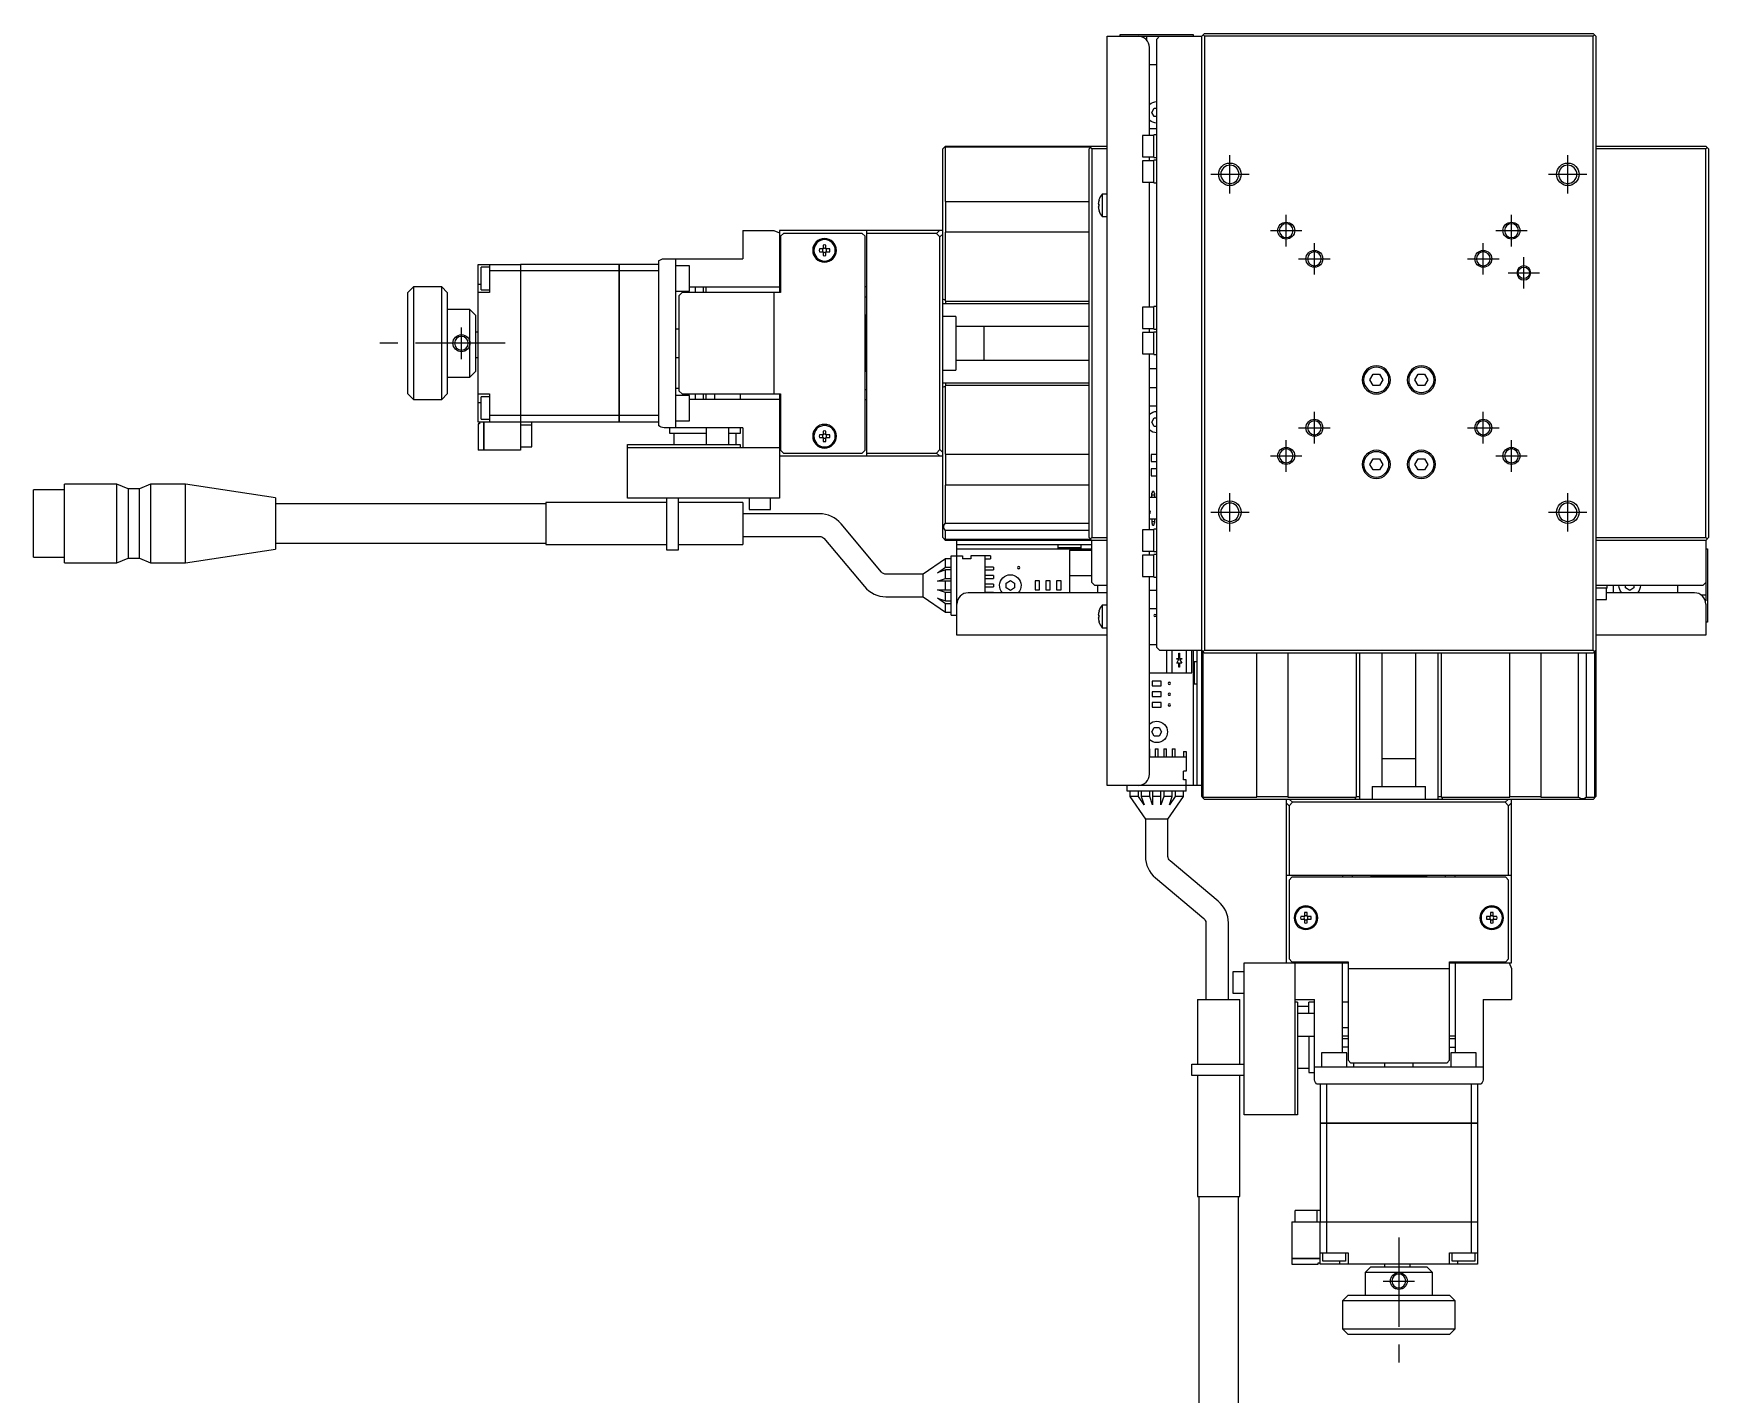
# Model space of a CAD drawing. Extents: x 0 to 484, y -8 to 382.
# Drawn here: x 0 to 297.5, y 140.2 to 381.8 of the extents above; entities that cross this region are included whole.
import ezdxf

# ---------------------------------------------------------------- set-up
doc = ezdxf.new("R2010")
doc.units = 0
doc.header["$LTSCALE"] = 0.5
doc.linetypes.add('CENTER', pattern=[50.8, 31.75, -6.35, 6.35, -6.35])
for name, color, linetype in [('MSM_CENTER', 1, 'CENTER'), ('MSM_CONTINUOUS', 7, 'CONTINUOUS'), ('MSM_NARROW', 5, 'CONTINUOUS')]:
    doc.layers.add(name, color=color, linetype=linetype)

msp = doc.modelspace()

# ---------------------------------------------------------------- linework, layer by layer
at = {"layer": 'MSM_CENTER'}
for p, q in [((212.5, 353.41), (212.5, 360.21)), ((272.5, 353.41), (272.5, 360.21)), ((209.1, 356.81), (215.9, 356.81)), ((269.1, 356.81), (275.9, 356.81)), ((222.5, 344.01), (222.5, 349.61)), ((262.5, 344.01), (262.5, 349.61)), ((219.7, 346.81), (225.3, 346.81)), ((259.7, 346.81), (265.3, 346.81)), ((227.5, 339.01), (227.5, 344.61)), ((257.5, 339.01), (257.5, 344.61)), ((224.7, 341.81), (230.3, 341.81)), ((254.7, 341.81), (260.3, 341.81)), ((261.9, 339.31), (267.5, 339.31)), ((264.7, 336.51), (264.7, 342.11)), ((76, 324.01), (76, 329.61)), ((83.75, 326.81), (59.75, 326.81)), ((227.5, 309.01), (227.5, 314.61)), ((257.5, 309.01), (257.5, 314.61)), ((222.5, 304.01), (222.5, 309.61)), ((224.7, 311.81), (230.3, 311.81)), ((254.7, 311.81), (260.3, 311.81)), ((262.5, 304.01), (262.5, 309.61)), ((219.7, 306.81), (225.3, 306.81)), ((259.7, 306.81), (265.3, 306.81)), ((212.5, 293.41), (212.5, 300.21)), ((272.5, 293.41), (272.5, 300.21)), ((209.1, 296.81), (215.9, 296.81)), ((269.1, 296.81), (275.9, 296.81)), ((242.5, 168.06), (242.5, 144.06)), ((239.7, 160.31), (245.3, 160.31))]:
    msp.add_line(p, q, dxfattribs=at)
at = {"layer": 'MSM_CONTINUOUS'}
for p, q in [((190.7, 248.31), (190.7, 381.31)), ((190.7, 381.31), (207.5, 381.31)), ((193, 381.31), (193, 381.61)), ((193, 381.61), (206, 381.61)), ((197.75, 380.57), (197.75, 381.31)), ((200, 381.31), (199.5, 380.81)), ((199.5, 272.81), (199.5, 380.81)), ((206, 381.61), (206, 381.31)), ((207.5, 381.31), (208, 381.81)), ((207.5, 246.31), (207.5, 381.31)), ((208, 381.31), (207.75, 381.56)), ((208, 381.81), (277, 381.81)), ((208, 381.31), (208, 272.31)), ((277, 381.31), (208, 381.31)), ((277, 381.81), (277.5, 381.31)), ((277.25, 381.56), (277, 381.31)), ((277, 272.31), (277, 381.31)), ((277.5, 381.31), (277.5, 246.31)), ((198.2, 363.71), (198.2, 379.31)), ((198.2, 376.31), (199.5, 376.31)), ((198.63, 367.81), (199.07, 368.56)), ((199.07, 367.06), (198.63, 367.81)), ((199.07, 368.56), (199.5, 368.56)), ((199.5, 367.06), (199.07, 367.06)), ((197, 363.71), (197, 359.91)), ((199, 363.71), (197, 363.71)), ((199.5, 364.91), (198.2, 364.91)), ((199, 359.81), (199, 363.81)), ((199.5, 363.81), (199, 363.81)), ((161.5, 361.31), (161.85, 361.66)), ((161.5, 292.31), (161.5, 361.31)), ((162, 361.81), (161.85, 361.66)), ((161.85, 361.66), (161.9, 361.61)), ((161.9, 361.61), (161.9, 352.01)), ((187.8, 361.61), (161.9, 361.61)), ((162, 361.81), (190.7, 361.81)), ((187.5, 361.31), (188, 361.81)), ((187.5, 292.31), (187.5, 361.31)), ((187.75, 361.56), (188, 361.31)), ((188, 361.31), (188, 292.31)), ((190.7, 361.31), (188, 361.31)), ((277.5, 361.81), (297, 361.81)), ((297, 361.31), (277.5, 361.31)), ((297, 361.81), (297.5, 361.31)), ((297, 361.31), (297.25, 361.56)), ((297, 292.31), (297, 361.31)), ((297.5, 361.31), (297.5, 292.31)), ((197, 359.91), (199, 359.91)), ((197, 359.21), (197, 355.41)), ((199, 359.21), (197, 359.21)), ((198.2, 359.21), (198.2, 359.91)), ((199, 359.81), (199.5, 359.81)), ((199, 355.31), (199, 359.31)), ((199.5, 359.31), (199, 359.31)), ((197, 355.41), (199, 355.41)), ((198.2, 333.21), (198.2, 355.41)), ((199, 355.31), (199.5, 355.31)), ((161.9, 352.01), (187.5, 352.01)), ((162, 352.01), (162, 346.51)), ((189.11, 351.51), (189.24, 351.51)), ((189.24, 351.11), (189.11, 351.11)), ((189.24, 352.26), (189.24, 352.24)), ((189.24, 351.51), (189.24, 351.11)), ((189.8, 353.31), (189.8, 349.31)), ((190.7, 353.31), (189.8, 353.31)), ((189.24, 350.38), (189.24, 350.36)), ((189.8, 349.31), (190.7, 349.31)), ((126, 346.81), (131.5, 346.81)), ((126, 346.81), (126, 341.81)), ((131.5, 346.81), (132.5, 346.43)), ((132.5, 346.81), (132.5, 335.81)), ((161.5, 346.81), (132.5, 346.81)), ((133.2, 346.31), (132.7, 345.81)), ((132.7, 345.81), (132.7, 335.81)), ((147.2, 346.31), (133.2, 346.31)), ((147.7, 345.81), (147.2, 346.31)), ((147.7, 307.81), (147.7, 345.81)), ((148, 306.81), (148, 346.81)), ((160.39, 346.31), (148, 346.31)), ((160.39, 346.31), (160.89, 346.81)), ((161, 345.7), (160.39, 346.31)), ((161.5, 346.2), (161, 345.7)), ((161, 307.92), (161, 345.7)), ((161.9, 346.51), (161.9, 334.45)), ((187.5, 346.51), (161.9, 346.51)), ((140.26, 343.55), (139.58, 343.55)), ((139.58, 343.07), (140.26, 343.07)), ((140.26, 344.23), (140.26, 343.55)), ((140.26, 343.07), (140.26, 342.39)), ((140.74, 343.55), (140.74, 344.23)), ((141.42, 343.55), (140.74, 343.55)), ((140.74, 342.39), (140.74, 343.07)), ((140.74, 343.07), (141.42, 343.07)), ((79, 312.81), (79, 340.81)), ((79, 340.81), (86.5, 340.81)), ((79.5, 336.31), (79.5, 340.31)), ((81, 340.31), (79.5, 340.31)), ((81, 340.81), (81, 335.81)), ((86.5, 339.65), (81, 339.65)), ((86.5, 340.81), (86.5, 307.81)), ((86.5, 340.8), (86.51, 340.8)), ((86.5, 339.65), (86.51, 339.65)), ((104, 340.81), (86.51, 340.81)), ((86.51, 340.81), (86.51, 308.81)), ((104, 339.65), (86.51, 339.65)), ((104, 312.81), (104, 340.81)), ((104, 340.8), (104.01, 340.8)), ((104, 339.65), (104.01, 339.65)), ((104.01, 340.81), (104.01, 312.81)), ((111, 340.81), (104.01, 340.81)), ((111, 339.65), (104.01, 339.65)), ((111, 341.43), (111, 312.19)), ((112, 341.81), (126, 341.81)), ((114, 341.81), (114, 311.81)), ((116.5, 340.56), (114, 340.56)), ((116.5, 336.06), (116.5, 340.56)), ((67.5, 336.81), (66.5, 335.81)), ((67.5, 336.81), (67.5, 316.81)), ((72.5, 336.81), (67.5, 336.81)), ((72.5, 316.81), (72.5, 336.81)), ((73.5, 335.81), (72.5, 336.81)), ((79, 337.31), (79.5, 337.31)), ((79.5, 336.31), (81, 336.31)), ((116.5, 336.81), (132.7, 336.81)), ((117.5, 336.81), (117.5, 335.81)), ((119, 335.81), (119, 336.81)), ((119.5, 335.81), (119.5, 336.81)), ((148, 336.81), (147.7, 336.81)), ((66.5, 317.81), (66.5, 335.81)), ((73.5, 335.81), (73.5, 317.81)), ((81, 335.81), (79, 335.81)), ((114, 336.06), (116.5, 336.06)), ((115.2, 335.81), (114.7, 335.31)), ((114.7, 318.31), (114.7, 335.31)), ((132.7, 335.81), (115.2, 335.81)), ((131.5, 335.81), (131.5, 317.81)), ((147.7, 335.06), (148, 335.06)), ((161.9, 334.45), (161.5, 334.62)), ((187.5, 333.81), (161.5, 333.81)), ((161.9, 334.45), (162, 334.31)), ((162, 334.31), (187.5, 334.31)), ((162, 334.31), (162, 333.81)), ((197, 333.21), (197, 329.41)), ((199, 333.21), (197, 333.21)), ((199, 329.31), (199, 333.31)), ((199.5, 333.31), (199, 333.31)), ((77.5, 332.81), (73.5, 332.81)), ((77.5, 332.81), (78.5, 331.81)), ((77.5, 320.81), (77.5, 332.81)), ((78.5, 331.81), (78.5, 321.81)), ((147.8, 331.81), (147.7, 331.81)), ((147.8, 321.81), (147.8, 331.81)), ((148, 331.61), (147.8, 331.81)), ((163.8, 331.56), (161.5, 331.56)), ((163.8, 331.56), (163.8, 322.06)), ((79, 328.81), (78.5, 328.81)), ((114.7, 329.31), (114, 329.31)), ((187.5, 329.81), (163.8, 329.81)), ((168.8, 329.81), (168.8, 323.81)), ((197, 329.41), (199, 329.41)), ((197, 328.71), (197, 324.91)), ((199, 328.71), (197, 328.71)), ((198.2, 328.71), (198.2, 329.41)), ((199, 329.31), (199.5, 329.31)), ((199, 324.81), (199, 328.81)), ((199.5, 328.81), (199, 328.81)), ((78.5, 324.31), (79, 324.31)), ((114, 324.31), (114.7, 324.31)), ((197, 324.91), (199, 324.91)), ((198.2, 293.71), (198.2, 324.91)), ((199, 324.81), (199.5, 324.81)), ((78.5, 321.81), (77.5, 320.81)), ((147.7, 321.81), (147.8, 321.81)), ((147.8, 321.81), (148, 322.01)), ((161.5, 322.06), (163.8, 322.06)), ((163.8, 323.81), (187.5, 323.81)), ((198.2, 322.31), (199.5, 322.31)), ((237.35, 320.31), (237.92, 321.31)), ((237.92, 321.31), (239.08, 321.31)), ((239.08, 321.31), (239.65, 320.31)), ((245.35, 320.31), (245.92, 321.31)), ((245.92, 321.31), (247.08, 321.31)), ((247.08, 321.31), (247.65, 320.31)), ((73.5, 320.81), (77.5, 320.81)), ((114, 318.81), (114.7, 318.81)), ((148, 318.56), (147.7, 318.56)), ((161.5, 319.81), (187.5, 319.81)), ((161.5, 319), (161.9, 319.17)), ((162, 319.31), (161.9, 319.17)), ((161.9, 319.17), (161.9, 307.11)), ((162, 319.81), (162, 319.31)), ((187.5, 319.31), (162, 319.31)), ((199.5, 318.91), (198.2, 318.91)), ((237.92, 319.31), (237.35, 320.31)), ((239.08, 319.31), (237.92, 319.31)), ((239.65, 320.31), (239.08, 319.31)), ((245.92, 319.31), (245.35, 320.31)), ((247.08, 319.31), (245.92, 319.31)), ((247.65, 320.31), (247.08, 319.31)), ((66.5, 317.81), (67.5, 316.81)), ((67.5, 316.81), (72.5, 316.81)), ((72.5, 316.81), (73.5, 317.81)), ((79, 317.81), (81, 317.81)), ((79, 316.31), (79.5, 316.31)), ((81, 317.31), (79.5, 317.31)), ((79.5, 313.31), (79.5, 317.31)), ((81, 317.81), (81, 312.81)), ((116.5, 317.56), (114, 317.56)), ((114.7, 318.31), (115.2, 317.81)), ((115.2, 317.81), (132.7, 317.81)), ((116.5, 313.06), (116.5, 317.56)), ((132.7, 316.81), (116.5, 316.81)), ((117.5, 317.81), (117.5, 316.81)), ((119, 316.81), (119, 317.81)), ((119.5, 316.81), (119.5, 317.81)), ((121, 316.81), (121, 317.81)), ((125.5, 317.81), (125.5, 316.81)), ((132.5, 317.81), (132.5, 299.31)), ((132.7, 317.81), (132.7, 307.81)), ((147.7, 316.81), (148, 316.81)), ((198.2, 315.71), (199.5, 315.71)), ((86.5, 312.81), (79, 312.81)), ((79.2, 312.51), (79, 312.51)), ((79, 312.51), (79, 307.81)), ((79.2, 312.81), (79.2, 312.51)), ((79.5, 313.31), (81, 313.31)), ((80, 307.81), (80, 312.81)), ((80.01, 312.81), (80.01, 307.81)), ((86.5, 313.96), (81, 313.96)), ((86.5, 313.97), (86.51, 313.97)), ((86.5, 312.82), (86.51, 312.82)), ((86.51, 312.51), (86.5, 312.51)), ((104, 313.96), (86.51, 313.96)), ((104, 312.81), (86.51, 312.81)), ((88.5, 308.41), (88.5, 312.81)), ((104, 313.97), (104.01, 313.97)), ((104, 312.82), (104.01, 312.82)), ((111, 313.96), (104.01, 313.96)), ((111, 312.81), (104.01, 312.81)), ((114, 313.06), (116.5, 313.06)), ((198.63, 312.81), (199.07, 313.56)), ((199.07, 312.06), (198.63, 312.81)), ((199.07, 313.56), (199.5, 313.56)), ((86.51, 311.41), (86.5, 311.41)), ((86.51, 312.31), (88.5, 312.31)), ((126, 311.81), (112, 311.81)), ((113, 310.81), (113, 311.81)), ((119.5, 310.81), (113, 310.81)), ((113.75, 310.81), (113.75, 308.81)), ((119.5, 311.81), (119.5, 308.81)), ((123.5, 308.81), (123.5, 311.81)), ((125.5, 310.81), (123.5, 310.81)), ((124.75, 310.81), (124.75, 308.81)), ((125.5, 311.81), (125.5, 310.81)), ((126, 311.81), (126, 308.31)), ((140.26, 310.55), (139.58, 310.55)), ((139.58, 310.07), (140.26, 310.07)), ((140.26, 311.23), (140.26, 310.55)), ((140.26, 310.07), (140.26, 309.39)), ((140.74, 310.55), (140.74, 311.23)), ((141.42, 310.55), (140.74, 310.55)), ((140.74, 310.07), (141.42, 310.07)), ((140.74, 309.39), (140.74, 310.07)), ((199.5, 312.06), (199.07, 312.06)), ((80, 307.81), (79, 307.81)), ((80, 307.82), (80.01, 307.82)), ((86.5, 307.81), (80.01, 307.81)), ((86.51, 308.81), (86.5, 308.81)), ((86.5, 308.41), (88.5, 308.41)), ((105.5, 308.81), (125.5, 308.81)), ((105.5, 299.31), (105.5, 308.81)), ((105.5, 308.31), (132.5, 308.31)), ((125.5, 308.81), (125.5, 308.31)), ((132.5, 306.81), (161.5, 306.81)), ((132.7, 307.81), (133.2, 307.31)), ((133.2, 307.31), (147.2, 307.31)), ((147.2, 307.31), (147.7, 307.81)), ((148, 307.31), (160.39, 307.31)), ((160.39, 307.31), (161, 307.92)), ((160.89, 306.81), (160.39, 307.31)), ((161, 307.92), (161.5, 307.42)), ((161.9, 307.11), (187.5, 307.11)), ((162, 307.11), (162, 301.61)), ((198.5, 307.04), (198.5, 305.79)), ((199.5, 307.04), (198.5, 307.04)), ((198.5, 305.79), (199.5, 305.79)), ((199.5, 304.5), (198.5, 304.5)), ((198.5, 304.5), (198.5, 303.25)), ((237.35, 305.31), (237.92, 306.31)), ((237.92, 304.31), (237.35, 305.31)), ((237.92, 306.31), (239.08, 306.31)), ((239.08, 304.31), (237.92, 304.31)), ((239.08, 306.31), (239.65, 305.31)), ((239.65, 305.31), (239.08, 304.31)), ((245.35, 305.31), (245.92, 306.31)), ((245.92, 304.31), (245.35, 305.31)), ((245.92, 306.31), (247.08, 306.31)), ((247.08, 304.31), (245.92, 304.31)), ((247.08, 306.31), (247.65, 305.31)), ((247.65, 305.31), (247.08, 304.31)), ((0, 288.86), (0, 300.76)), ((5.5, 300.76), (0, 300.76)), ((5.5, 287.81), (5.5, 301.81)), ((14.8, 301.81), (5.5, 301.81)), ((14.8, 287.81), (14.8, 301.81)), ((16.8, 300.96), (14.8, 301.81)), ((16.8, 300.96), (16.8, 288.66)), ((18.8, 300.96), (16.8, 300.96)), ((20.8, 301.81), (18.8, 300.96)), ((18.8, 288.66), (18.8, 300.96)), ((20.8, 301.81), (20.8, 287.81)), ((27, 301.81), (20.8, 301.81)), ((27, 287.81), (27, 301.81)), ((43, 299.38), (27, 301.81)), ((161.9, 301.61), (161.9, 294.87)), ((187.5, 301.61), (161.9, 301.61)), ((198.5, 303.25), (199.5, 303.25)), ((198.76, 300.27), (198.76, 300.52)), ((198.96, 300.52), (198.76, 300.52)), ((198.96, 300.52), (198.96, 300.27)), ((43, 299.38), (43, 290.24)), ((91, 298.31), (43, 298.31)), ((91, 298.56), (91, 291.06)), ((112.5, 298.56), (91, 298.56)), ((132.5, 299.31), (105.5, 299.31)), ((112.5, 290.06), (112.5, 299.31)), ((114.5, 299.31), (114.5, 290.06)), ((126, 298.56), (114.5, 298.56)), ((126, 298.56), (126, 291.06)), ((127.1, 299.31), (127.1, 297.31)), ((130.9, 297.31), (130.9, 299.31)), ((198.2, 299.47), (199.5, 299.47)), ((198.65, 300.21), (198.76, 300.27)), ((198.65, 299.47), (198.65, 300.21)), ((198.65, 299.91), (199.08, 299.91)), ((198.96, 300.27), (199.08, 300.21)), ((199.08, 300.21), (199.08, 299.47)), ((139.6, 296.53), (126, 296.53)), ((127.1, 297.31), (130.9, 297.31)), ((150.63, 286.17), (143.43, 294.75)), ((161.9, 294.87), (187.5, 294.87)), ((199.5, 295.57), (198.2, 295.57)), ((198.65, 295.57), (198.65, 294.84)), ((199.08, 295.13), (198.65, 295.13)), ((198.76, 294.77), (198.65, 294.84)), ((198.76, 294.52), (198.76, 294.77)), ((199.08, 294.84), (198.96, 294.77)), ((198.96, 294.77), (198.96, 294.52)), ((199.08, 295.57), (199.08, 294.84)), ((126, 292.53), (139.6, 292.53)), ((140.37, 292.18), (147.57, 283.6)), ((162, 291.81), (161.5, 292.31)), ((161.9, 292.01), (161.85, 291.96)), ((161.9, 293.55), (161.9, 292.01)), ((187.5, 293.55), (161.9, 293.55)), ((161.9, 292.01), (187.8, 292.01)), ((190.7, 291.81), (162, 291.81)), ((164, 275.01), (164, 291.81)), ((188, 291.81), (187.5, 292.31)), ((188, 292.31), (187.75, 292.06)), ((188, 292.31), (190.7, 292.31)), ((188, 284.31), (188, 291.81)), ((197, 293.71), (197, 289.91)), ((199, 293.71), (197, 293.71)), ((198.76, 294.52), (198.96, 294.52)), ((199, 289.81), (199, 293.81)), ((199.5, 293.81), (199, 293.81)), ((277.5, 292.31), (297, 292.31)), ((297, 291.81), (277.5, 291.81)), ((297.25, 292.06), (297, 292.31)), ((297.5, 292.31), (297, 291.81)), ((297, 291.81), (297, 281.06)), ((0, 288.86), (5.5, 288.86)), ((14.8, 287.81), (16.8, 288.66)), ((16.8, 288.66), (18.8, 288.66)), ((18.8, 288.66), (20.8, 287.81)), ((27, 287.81), (43, 290.24)), ((43, 291.31), (91, 291.31)), ((91, 291.06), (112.5, 291.06)), ((114.5, 290.06), (112.5, 290.06)), ((114.5, 291.06), (126, 291.06)), ((163, 278.56), (163, 289.06)), ((163, 289.06), (165, 289.06)), ((188, 291.01), (164, 291.01)), ((164, 290.31), (188, 290.31)), ((165, 289.06), (165, 288.56)), ((166.5, 289.06), (166.5, 288.56)), ((170, 289.06), (166.5, 289.06)), ((169, 282.51), (169, 289.06)), ((170, 289.06), (170, 288.56)), ((182, 290.31), (182, 291.01)), ((186, 290.51), (182, 290.51)), ((184, 290.06), (188, 290.06)), ((184, 290.06), (184, 282.51)), ((186, 291.01), (186, 290.31)), ((197, 289.91), (199, 289.91)), ((197, 289.21), (197, 285.41)), ((199, 289.21), (197, 289.21)), ((198.2, 289.21), (198.2, 289.91)), ((199, 289.81), (199.5, 289.81)), ((199, 285.31), (199, 289.31)), ((199.5, 289.31), (199, 289.31)), ((297, 290.31), (297.3, 290.31)), ((297.3, 290.31), (297.3, 277.31)), ((5.5, 287.81), (14.8, 287.81)), ((20.8, 287.81), (27, 287.81)), ((158, 285.81), (151.4, 285.81)), ((162, 288.56), (158, 285.81)), ((158, 281.81), (158, 285.81)), ((160.55, 286.06), (162, 287.06)), ((162, 286.56), (160.55, 286.06)), ((162, 287.06), (162, 288.56)), ((163, 288.56), (162, 288.56)), ((162, 287.06), (163, 287.06)), ((162, 285.06), (162, 286.56)), ((163, 286.56), (162, 286.56)), ((166.5, 288.56), (165, 288.56)), ((169, 288.56), (170, 288.56)), ((170.5, 287.06), (169, 287.06)), ((169, 286.56), (170.5, 286.56)), ((170.5, 287.06), (170.5, 286.56)), ((160.55, 284.56), (162, 285.06)), ((163, 284.56), (160.55, 284.56)), ((162, 282.56), (160.55, 283.06)), ((160.55, 283.06), (163, 283.06)), ((162, 285.06), (163, 285.06)), ((162, 283.06), (162, 284.56)), ((170.5, 285.56), (169, 285.56)), ((169, 285.06), (170.5, 285.06)), ((170.5, 284.06), (169, 284.06)), ((169, 283.56), (170.5, 283.56)), ((170.5, 285.56), (170.5, 285.06)), ((170.5, 284.06), (170.5, 283.56)), ((172.75, 284.24), (173.5, 284.68)), ((172.75, 283.38), (172.75, 284.24)), ((173.5, 282.94), (172.75, 283.38)), ((173.5, 284.68), (174.25, 284.24)), ((174.25, 283.38), (173.5, 282.94)), ((174.25, 284.24), (174.25, 283.38)), ((178.69, 284.61), (177.89, 284.61)), ((177.89, 284.61), (177.89, 283.01)), ((177.89, 283.01), (178.69, 283.01)), ((178.69, 283.01), (178.69, 284.61)), ((180.59, 284.61), (179.79, 284.61)), ((179.79, 284.61), (179.79, 283.01)), ((179.79, 283.01), (180.59, 283.01)), ((180.59, 283.01), (180.59, 284.61)), ((182.5, 284.61), (181.7, 284.61)), ((181.7, 284.61), (181.7, 283.01)), ((181.7, 283.01), (182.5, 283.01)), ((182.5, 283.01), (182.5, 284.61)), ((184, 285.56), (188, 285.56)), ((188, 284.31), (188.5, 283.81)), ((190.7, 283.81), (188.5, 283.81)), ((189, 283.81), (189, 282.51)), ((197, 285.41), (199, 285.41)), ((198.2, 250.31), (198.2, 285.41)), ((199.5, 282.91), (198.2, 282.91)), ((199, 285.31), (199.5, 285.31)), ((296.5, 283.81), (277.5, 283.81)), ((279.5, 283.31), (277.5, 283.31)), ((279.4, 281.31), (279.4, 283.31)), ((279.5, 283.31), (279.5, 283.81)), ((280.6, 282.51), (280.6, 283.81)), ((282.75, 283.38), (282.75, 283.81)), ((283.5, 282.94), (282.75, 283.38)), ((284.25, 283.38), (283.5, 282.94)), ((284.25, 283.81), (284.25, 283.38)), ((292, 283.81), (292, 282.51)), ((296.5, 283.81), (297, 284.31)), ((151.4, 281.81), (158, 281.81)), ((158, 281.81), (162, 279.06)), ((162, 280.56), (160.55, 281.56)), ((160.55, 281.56), (162, 281.06)), ((162, 281.06), (162, 282.56)), ((163, 282.56), (162, 282.56)), ((162, 281.06), (163, 281.06)), ((162, 279.06), (162, 280.56)), ((163, 280.56), (162, 280.56)), ((190.7, 282.51), (166, 282.51)), ((170.5, 282.56), (169, 282.56)), ((170.5, 282.56), (170.5, 282.51)), ((189.8, 280.31), (189.8, 276.31)), ((190.7, 280.31), (189.8, 280.31)), ((198.2, 279.71), (199.5, 279.71)), ((277.5, 281.31), (279.4, 281.31)), ((295, 282.51), (279.4, 282.51)), ((297, 282.06), (296.26, 282.06)), ((296.92, 281.06), (297, 281.06)), ((297, 280.51), (297, 275.01)), ((162, 279.06), (163, 279.06)), ((163, 278.56), (164, 278.56)), ((189.11, 278.51), (189.24, 278.51)), ((189.24, 278.11), (189.11, 278.11)), ((189.24, 279.26), (189.24, 279.24)), ((189.24, 278.51), (189.24, 278.11)), ((189.24, 277.38), (189.24, 277.36)), ((297.3, 277.31), (297, 277.31)), ((190.7, 275.01), (164, 275.01)), ((189.8, 276.31), (190.7, 276.31)), ((297, 275.01), (277.5, 275.01)), ((198.2, 273.31), (199.5, 273.31)), ((199.5, 272.81), (200, 272.31)), ((200, 272.31), (207.5, 272.31)), ((201.25, 272.31), (201.25, 268.31)), ((202.25, 268.31), (202.25, 272.31)), ((203.05, 270.71), (203.05, 270.86)), ((203.05, 270.86), (203.42, 270.86)), ((203.42, 271.81), (203.57, 271.81)), ((203.42, 270.86), (203.42, 271.81)), ((203.57, 271.81), (203.57, 270.86)), ((203.57, 270.86), (203.95, 270.86)), ((203.95, 270.86), (203.95, 270.71)), ((204.75, 272.31), (204.75, 268.31)), ((205.75, 268.31), (205.75, 272.31)), ((206, 272.31), (206, 248.31)), ((206.7, 248.31), (206.7, 272.31)), ((208, 271.81), (207.5, 272.31)), ((207.7, 272.11), (207.7, 246.21)), ((207.75, 272.06), (208, 272.31)), ((208, 272.31), (277, 272.31)), ((277, 271.81), (208, 271.81)), ((217.3, 246.21), (217.3, 271.81)), ((222.8, 271.81), (222.8, 246.21)), ((235, 246.31), (235, 271.81)), ((235.5, 271.81), (235.5, 245.81)), ((239.5, 271.81), (239.5, 248.11)), ((245.5, 248.11), (245.5, 271.81)), ((249.5, 245.81), (249.5, 271.81)), ((250, 271.81), (250, 246.31)), ((262.2, 246.21), (262.2, 271.81)), ((267.7, 271.81), (267.7, 246.21)), ((274.44, 246.21), (274.44, 271.81)), ((275.76, 271.81), (275.76, 246.21)), ((277, 272.31), (277.25, 272.06)), ((277.25, 272.06), (277, 271.81)), ((277.5, 272.31), (277.25, 272.06)), ((277.3, 246.21), (277.3, 272.11)), ((198.2, 268.31), (205.75, 268.31)), ((203.05, 270.03), (203.44, 270.71)), ((203.44, 270.71), (203.05, 270.71)), ((203.42, 270.03), (203.05, 270.03)), ((203.42, 269.33), (203.42, 270.03)), ((203.57, 269.33), (203.42, 269.33)), ((203.56, 270.71), (203.95, 270.03)), ((203.95, 270.71), (203.56, 270.71)), ((203.95, 270.03), (203.57, 270.03)), ((203.57, 270.03), (203.57, 269.33)), ((206, 270.31), (206.7, 270.31)), ((206.2, 266.31), (206.2, 270.31)), ((198.7, 266.81), (198.7, 266.01)), ((200.3, 266.81), (198.7, 266.81)), ((198.7, 266.01), (200.3, 266.01)), ((198.7, 264.9), (198.7, 264.1)), ((200.3, 264.9), (198.7, 264.9)), ((200.3, 266.01), (200.3, 266.81)), ((200.3, 264.1), (200.3, 264.9)), ((206.7, 266.31), (206, 266.31)), ((198.7, 264.1), (200.3, 264.1)), ((200.3, 263), (198.7, 263)), ((198.7, 263), (198.7, 262.2)), ((198.7, 262.2), (200.3, 262.2)), ((200.3, 262.2), (200.3, 263)), ((198.63, 257.81), (199.07, 258.56)), ((199.07, 257.06), (198.63, 257.81)), ((199.07, 258.56), (199.93, 258.56)), ((199.93, 257.06), (199.07, 257.06)), ((199.93, 258.56), (200.37, 257.81)), ((200.37, 257.81), (199.93, 257.06)), ((198.2, 254.81), (198.25, 254.81)), ((204.75, 253.31), (198.2, 253.31)), ((198.25, 253.31), (198.25, 254.81)), ((199.25, 254.81), (199.75, 254.81)), ((199.25, 254.81), (199.25, 253.31)), ((199.75, 253.31), (199.75, 254.81)), ((200.75, 254.81), (201.25, 254.81)), ((200.75, 254.81), (200.75, 253.31)), ((201.25, 253.31), (201.25, 254.81)), ((202.25, 254.81), (202.75, 254.81)), ((202.25, 254.81), (202.25, 253.31)), ((202.75, 253.31), (202.75, 254.81)), ((204.25, 254.31), (204.75, 254.31)), ((204.25, 254.31), (204.25, 253.31)), ((204.75, 254.31), (204.75, 250.81)), ((239.5, 253.11), (245.5, 253.11)), ((204.25, 249.31), (204.25, 250.81)), ((204.75, 250.81), (204.25, 250.81)), ((207.5, 248.31), (190.7, 248.31)), ((194.25, 247.31), (194.25, 248.31)), ((204.75, 247.31), (194.25, 247.31)), ((194.75, 247.31), (194.75, 246.31)), ((196.25, 246.31), (196.25, 247.31)), ((196.75, 247.31), (196.75, 246.31)), ((198.25, 246.31), (198.25, 247.31)), ((198.75, 247.31), (198.75, 244.86)), ((200.25, 244.86), (200.25, 247.31)), ((200.75, 247.31), (200.75, 246.31)), ((202.25, 246.31), (202.25, 247.31)), ((202.75, 247.31), (202.75, 246.31)), ((204.75, 249.31), (204.25, 249.31)), ((204.25, 246.31), (204.25, 247.31)), ((204.75, 247.31), (204.75, 249.31)), ((237.75, 248.11), (247.25, 248.11)), ((237.75, 248.11), (237.75, 245.81)), ((247.25, 245.81), (247.25, 248.11)), ((196.25, 246.31), (194.75, 246.31)), ((194.75, 246.31), (197.5, 242.31)), ((197.25, 244.86), (196.25, 246.31)), ((198.25, 246.31), (196.75, 246.31)), ((196.75, 246.31), (197.25, 244.86)), ((198.75, 244.86), (198.25, 246.31)), ((200.25, 246.31), (198.75, 246.31)), ((200.75, 246.31), (200.25, 244.86)), ((202.25, 246.31), (200.75, 246.31)), ((201.5, 242.31), (204.25, 246.31)), ((202.75, 246.31), (201.75, 244.86)), ((201.75, 244.86), (202.25, 246.31)), ((204.25, 246.31), (202.75, 246.31)), ((207.5, 246.31), (207.65, 246.16)), ((207.65, 246.16), (207.7, 246.21)), ((208, 245.81), (207.65, 246.16)), ((207.7, 246.21), (217.3, 246.21)), ((277, 245.81), (208, 245.81)), ((217.3, 246.31), (222.8, 246.31)), ((222.5, 245.81), (222.5, 216.81)), ((223, 244.7), (222.5, 245.2)), ((222.8, 246.21), (234.86, 246.21)), ((223.61, 245.31), (223, 244.7)), ((223, 244.7), (223, 232.31)), ((223.11, 245.81), (223.61, 245.31)), ((261.39, 245.31), (223.61, 245.31)), ((234.86, 246.21), (234.69, 245.81)), ((234.86, 246.21), (235, 246.31)), ((235, 246.31), (235.5, 246.31)), ((249.5, 246.31), (250, 246.31)), ((250, 246.31), (250.14, 246.21)), ((250.31, 245.81), (250.14, 246.21)), ((250.14, 246.21), (262.2, 246.21)), ((261.39, 245.31), (261.89, 245.81)), ((262, 244.7), (261.39, 245.31)), ((262.5, 245.2), (262, 244.7)), ((262, 232.31), (262, 244.7)), ((262.2, 246.31), (267.7, 246.31)), ((262.5, 216.81), (262.5, 245.81)), ((267.7, 246.21), (274.44, 246.21)), ((275.76, 246.21), (277.3, 246.21)), ((277.5, 246.31), (277, 245.81)), ((277.3, 246.21), (277.35, 246.16)), ((201.5, 242.31), (197.5, 242.31)), ((197.5, 242.31), (197.5, 235.71)), ((201.5, 235.71), (201.5, 242.31)), ((210.44, 227.74), (201.86, 234.94)), ((262.5, 232.31), (222.5, 232.31)), ((232.5, 232.31), (232.5, 232.01)), ((234.25, 232.01), (234.25, 232.31)), ((237.7, 232.31), (237.5, 232.11)), ((247.5, 232.11), (237.5, 232.11)), ((237.5, 232.11), (237.5, 232.01)), ((247.5, 232.11), (247.3, 232.31)), ((247.5, 232.01), (247.5, 232.11)), ((250.75, 232.31), (250.75, 232.01)), ((252.5, 232.01), (252.5, 232.31)), ((199.29, 231.88), (207.87, 224.68)), ((223.5, 232.01), (223, 231.51)), ((223, 231.51), (223, 217.51)), ((261.5, 232.01), (223.5, 232.01)), ((262, 231.51), (261.5, 232.01)), ((262, 217.51), (262, 231.51)), ((208.22, 223.91), (208.22, 210.31)), ((212.22, 210.31), (212.22, 223.91)), ((225.76, 225.05), (225.08, 225.05)), ((225.08, 224.57), (225.76, 224.57)), ((225.76, 225.73), (225.76, 225.05)), ((225.76, 224.57), (225.76, 223.89)), ((226.24, 225.05), (226.24, 225.73)), ((226.92, 225.05), (226.24, 225.05)), ((226.24, 223.89), (226.24, 224.57)), ((226.24, 224.57), (226.92, 224.57)), ((258.76, 225.05), (258.08, 225.05)), ((258.08, 224.57), (258.76, 224.57)), ((258.76, 225.73), (258.76, 225.05)), ((258.76, 224.57), (258.76, 223.89)), ((259.24, 225.05), (259.24, 225.73)), ((259.92, 225.05), (259.24, 225.05)), ((259.24, 223.89), (259.24, 224.57)), ((259.24, 224.57), (259.92, 224.57)), ((223, 217.51), (223.5, 217.01)), ((261.5, 217.01), (262, 217.51)), ((213, 215.21), (213, 211.41)), ((215, 215.21), (213, 215.21)), ((215, 189.81), (215, 216.81)), ((215, 216.81), (233.5, 216.81)), ((223.5, 217.01), (233.5, 217.01)), ((224, 216.81), (224, 189.81)), ((232.5, 200.81), (232.5, 217.01)), ((233.5, 217.01), (233.5, 199.51)), ((233.5, 215.81), (251.5, 215.81)), ((251.5, 199.51), (251.5, 217.01)), ((251.5, 217.01), (261.5, 217.01)), ((251.5, 216.81), (262.5, 216.81)), ((252.5, 217.01), (252.5, 200.81)), ((262.12, 216.81), (262.5, 215.81)), ((262.5, 215.81), (262.5, 210.31)), ((213, 211.41), (215, 211.41)), ((206.75, 210.31), (214.25, 210.31)), ((206.75, 210.31), (206.75, 198.81)), ((214.25, 198.81), (214.25, 210.31)), ((224, 210.31), (227.5, 210.31)), ((224.5, 209.81), (224, 209.81)), ((224.5, 209.81), (224.5, 189.81)), ((226.5, 209.06), (224.5, 209.06)), ((226.5, 207.81), (226.5, 209.81)), ((227.5, 209.81), (226.5, 209.81)), ((227.5, 196.31), (227.5, 210.31)), ((233.5, 209.81), (232.5, 209.81)), ((257.5, 210.31), (257.5, 196.31)), ((257.5, 210.31), (262.5, 210.31)), ((227.5, 207.81), (224.5, 207.81)), ((232.5, 205.31), (233.5, 205.31)), ((224.5, 203.81), (227.5, 203.81)), ((226.5, 203.81), (226.5, 197.31)), ((233.5, 203.81), (232.5, 203.81)), ((233.5, 203.31), (232.5, 203.31)), ((252.5, 203.81), (251.5, 203.81)), ((252.5, 203.31), (251.5, 203.31)), ((233.25, 200.81), (228.75, 200.81)), ((228.75, 200.81), (228.75, 198.31)), ((233.5, 201.81), (232.5, 201.81)), ((233.25, 198.31), (233.25, 200.81)), ((233.5, 199.51), (234, 199.01)), ((251, 199.01), (251.5, 199.51)), ((251.5, 201.81), (252.5, 201.81)), ((256.25, 200.81), (251.75, 200.81)), ((251.75, 200.81), (251.75, 198.31)), ((256.25, 198.31), (256.25, 200.81)), ((205.75, 196.81), (205.75, 198.81)), ((205.75, 198.81), (215, 198.81)), ((215, 196.81), (205.75, 196.81)), ((206.75, 196.81), (206.75, 175.31)), ((214.25, 175.31), (214.25, 196.81)), ((226.5, 198.06), (224.5, 198.06)), ((226.5, 197.31), (227.5, 197.31)), ((227.5, 198.31), (257.5, 198.31)), ((251, 199.01), (234, 199.01)), ((234.5, 198.31), (234.5, 199.01)), ((240, 198.31), (240, 199.01)), ((245, 199.01), (245, 198.31)), ((227.88, 195.31), (257.12, 195.31)), ((228.5, 195.31), (228.5, 188.32)), ((229.65, 195.31), (229.65, 188.32)), ((255.35, 195.31), (255.35, 188.32)), ((256.5, 195.31), (256.5, 188.32)), ((224.5, 189.81), (215, 189.81)), ((228.5, 188.32), (256.5, 188.32)), ((228.5, 188.31), (228.5, 170.82)), ((256.5, 188.31), (228.5, 188.31)), ((228.51, 188.31), (228.51, 188.32)), ((229.65, 188.31), (229.65, 170.82)), ((229.66, 188.31), (229.66, 188.32)), ((255.34, 188.31), (255.34, 188.32)), ((255.35, 188.31), (255.35, 170.82)), ((256.49, 188.31), (256.49, 188.32)), ((256.5, 188.31), (256.5, 170.82)), ((206.75, 175.31), (214.25, 175.31)), ((207, 175.31), (207, 127.31)), ((214, 127.31), (214, 175.31)), ((224.1, 170.81), (224.1, 172.81)), ((228.5, 172.81), (224.1, 172.81)), ((228, 170.82), (228, 172.81)), ((223.5, 170.81), (223.5, 164.32)), ((223.5, 170.81), (256.5, 170.81)), ((224.5, 170.81), (224.5, 170.82)), ((224.5, 170.82), (256.5, 170.82)), ((227.1, 170.82), (227.1, 170.81)), ((228.2, 170.82), (228.2, 170.81)), ((228.5, 163.31), (228.5, 170.81)), ((228.51, 170.81), (228.51, 170.82)), ((229.65, 170.81), (229.65, 165.31)), ((229.66, 170.81), (229.66, 170.82)), ((255.34, 170.81), (255.34, 170.82)), ((255.35, 170.81), (255.35, 165.31)), ((256.49, 170.81), (256.49, 170.82)), ((256.5, 170.81), (256.5, 163.31)), ((223.5, 164.32), (228.5, 164.32)), ((223.5, 164.31), (223.5, 163.31)), ((228.5, 164.31), (223.5, 164.31)), ((223.51, 164.31), (223.51, 164.32)), ((228.5, 165.31), (233.5, 165.31)), ((229, 163.81), (229, 165.31)), ((233, 163.81), (229, 163.81)), ((232, 163.31), (232, 163.81)), ((233, 165.31), (233, 163.81)), ((233.5, 165.31), (233.5, 163.31)), ((251.5, 165.31), (256.5, 165.31)), ((251.5, 163.31), (251.5, 165.31)), ((252, 163.81), (252, 165.31)), ((256, 163.81), (252, 163.81)), ((253, 163.31), (253, 163.81)), ((256, 165.31), (256, 163.81)), ((223.5, 163.31), (228.2, 163.31)), ((228.2, 163.51), (228.5, 163.51)), ((228.2, 163.31), (228.2, 163.51)), ((256.5, 163.31), (228.5, 163.31)), ((236.5, 161.81), (237.5, 162.81)), ((236.5, 161.81), (236.5, 157.81)), ((248.5, 161.81), (236.5, 161.81)), ((237.5, 162.81), (247.5, 162.81)), ((240, 162.81), (240, 163.31)), ((244.5, 162.81), (244.5, 163.31)), ((247.5, 162.81), (248.5, 161.81)), ((248.5, 157.81), (248.5, 161.81)), ((233.5, 157.81), (232.5, 156.81)), ((233.5, 157.81), (251.5, 157.81)), ((252.5, 156.81), (251.5, 157.81)), ((252.5, 156.81), (232.5, 156.81)), ((232.5, 156.81), (232.5, 151.81)), ((252.5, 151.81), (252.5, 156.81)), ((232.5, 151.81), (252.5, 151.81)), ((232.5, 151.81), (233.5, 150.81)), ((251.5, 150.81), (252.5, 151.81)), ((251.5, 150.81), (233.5, 150.81))]:
    msp.add_line(p, q, dxfattribs=at)
at = {"layer": 'MSM_CONTINUOUS', "extrusion": (0, 0, -1)}
for centre, radius in [((-212.5, 356.81), 1.62), ((-272.5, 356.81), 1.62), ((-140.5, 343.31), 2.1), ((-140.5, 343.31), 1.9), ((-222.5, 346.81), 1.23), ((-262.5, 346.81), 1.23), ((-227.5, 341.81), 1.23), ((-257.5, 341.81), 1.23), ((-76, 326.81), 1.23), ((-238.5, 320.31), 2.5), ((-238.5, 320.31), 2.25), ((-246.5, 320.31), 2.5), ((-246.5, 320.31), 2.25), ((-140.5, 310.31), 2.1), ((-227.5, 311.81), 1.23), ((-257.5, 311.81), 1.23), ((-140.5, 310.31), 1.9), ((-222.5, 306.81), 1.23), ((-238.5, 305.31), 2.5), ((-238.5, 305.31), 2.25), ((-246.5, 305.31), 2.5), ((-246.5, 305.31), 2.25), ((-262.5, 306.81), 1.23), ((-212.5, 296.81), 1.62), ((-272.5, 296.81), 1.62), ((-174.96, 286.99), 0.2), ((-199.18, 278.47), 0.2), ((-201.72, 266.41), 0.2), ((-201.72, 264.5), 0.2), ((-201.72, 262.6), 0.2), ((-226, 224.81), 2.1), ((-226, 224.81), 1.9), ((-259, 224.81), 2.1), ((-259, 224.81), 1.9), ((-242.5, 160.31), 1.23)]:
    msp.add_circle(centre, radius, dxfattribs=at)
at = {"layer": 'MSM_CONTINUOUS'}
msp.add_circle((264.7, 339.31), 1.01, dxfattribs=at)
for centre, radius, start, end in [((196.2, 379.31), 2, 0, 90), ((192.3, 351.31), 3.19, 163.0947, 176.4096), ((192.3, 351.31), 3.19, 183.5904, 196.9053), ((192.3, 351.31), 3.2, 141.3178, 162.73), ((192.3, 351.31), 3.2, 197.27, 218.6822), ((140.5, 343.31), 0.95, 165.3667, 194.6333), ((140.5, 343.31), 0.365, 138.8496, 221.1504), ((140.5, 343.31), 0.95, 75.3667, 104.6333), ((140.5, 343.31), 0.365, 48.8496, 131.1504), ((140.5, 343.31), 0.365, 228.8496, 311.1504), ((140.5, 343.31), 0.95, 255.3667, 284.6333), ((140.5, 343.31), 0.365, 318.8496, 41.1504), ((140.5, 343.31), 0.95, 345.3667, 14.6333), ((140.5, 310.31), 0.95, 165.3667, 194.6333), ((140.5, 310.31), 0.365, 138.8496, 221.1504), ((140.5, 310.31), 0.95, 75.3667, 104.6333), ((140.5, 310.31), 0.365, 48.8496, 131.1504), ((140.5, 310.31), 0.365, 228.8496, 311.1504), ((140.5, 310.31), 0.365, 318.8496, 41.1504), ((140.5, 310.31), 0.95, 345.3667, 14.6333), ((140.5, 310.31), 0.95, 255.3667, 284.6333), ((139.6, 291.53), 5, 40, 90), ((162.65, 294.21), 1, 138.5904, 221.4096), ((198.05, 296.82), 0.35, 295.3769, 64.6231), ((151.4, 286.81), 5, 220, 270), ((166, 280.51), 2, 90, 180), ((192.3, 278.31), 3.2, 141.3178, 162.73), ((295, 280.51), 2, 0, 90), ((192.3, 278.31), 3.19, 163.0947, 176.4096), ((192.3, 278.31), 3.19, 183.5904, 196.9053), ((192.3, 278.31), 3.2, 197.27, 218.6822), ((196.2, 250.31), 2, 270, 0), ((275.1, 246.96), 1, 228.5904, 311.4096), ((202.5, 235.71), 5, 180, 230), ((207.22, 223.91), 5, 0, 50), ((226, 224.81), 0.95, 165.3667, 194.6333), ((226, 224.81), 0.365, 138.8496, 221.1504), ((226, 224.81), 0.95, 75.3667, 104.6333), ((226, 224.81), 0.365, 48.8496, 131.1504), ((226, 224.81), 0.365, 228.8496, 311.1504), ((226, 224.81), 0.95, 255.3667, 284.6333), ((226, 224.81), 0.365, 318.8496, 41.1504), ((226, 224.81), 0.95, 345.3667, 14.6333), ((259, 224.81), 0.95, 165.3667, 194.6333), ((259, 224.81), 0.365, 138.8496, 221.1504), ((259, 224.81), 0.95, 75.3667, 104.6333), ((259, 224.81), 0.365, 48.8496, 131.1504), ((259, 224.81), 0.365, 228.8496, 311.1504), ((259, 224.81), 0.95, 255.3667, 284.6333), ((259, 224.81), 0.365, 318.8496, 41.1504), ((259, 224.81), 0.95, 345.3667, 14.6333)]:
    msp.add_arc(centre, radius, start, end, dxfattribs=at)
at = {"layer": 'MSM_CONTINUOUS', "extrusion": (0, 0, -1)}
for centre, radius, start, end in [((-199.5, 367.81), 1.9, 46.8264, 90), ((-199.5, 367.81), 1.9, 270, 313.1736), ((-112, 340.31), 1.5, 48.1897, 90), ((-199.5, 312.81), 1.9, 46.8264, 90), ((-112, 313.31), 1.5, 270, 311.8103), ((-199.5, 312.81), 1.9, 270, 313.1736), ((-139.6, 291.53), 1, 90, 140), ((-151.4, 286.81), 1, 270, 320), ((-173.5, 283.81), 1.9, 316.8264, 223.1735), ((-283.5, 283.81), 1.9, 316.8264, 0), ((-283.5, 283.81), 1.9, 180, 223.1736), ((-199.5, 257.81), 1.9, 46.8264, 313.1736), ((-202.5, 235.71), 1, 310, 0), ((-207.22, 223.91), 1, 130, 180), ((-229, 196.31), 1.5, 318.1897, 0), ((-256, 196.31), 1.5, 180, 221.8103)]:
    msp.add_arc(centre, radius, start, end, dxfattribs=at)
at = {"layer": 'MSM_NARROW'}
for centre, radius in [((212.5, 356.81), 2), ((272.5, 356.81), 2), ((222.5, 346.81), 1.5), ((262.5, 346.81), 1.5), ((227.5, 341.81), 1.5), ((257.5, 341.81), 1.5), ((76, 326.81), 1.5), ((227.5, 311.81), 1.5), ((257.5, 311.81), 1.5), ((222.5, 306.81), 1.5), ((262.5, 306.81), 1.5), ((212.5, 296.81), 2), ((272.5, 296.81), 2), ((242.5, 160.31), 1.5)]:
    msp.add_circle(centre, radius, dxfattribs=at)
at = {"layer": 'MSM_NARROW', "extrusion": (0, 0, -1)}
msp.add_circle((-264.7, 339.31), 1.25, dxfattribs=at)

doc.saveas('drawing.dxf')
